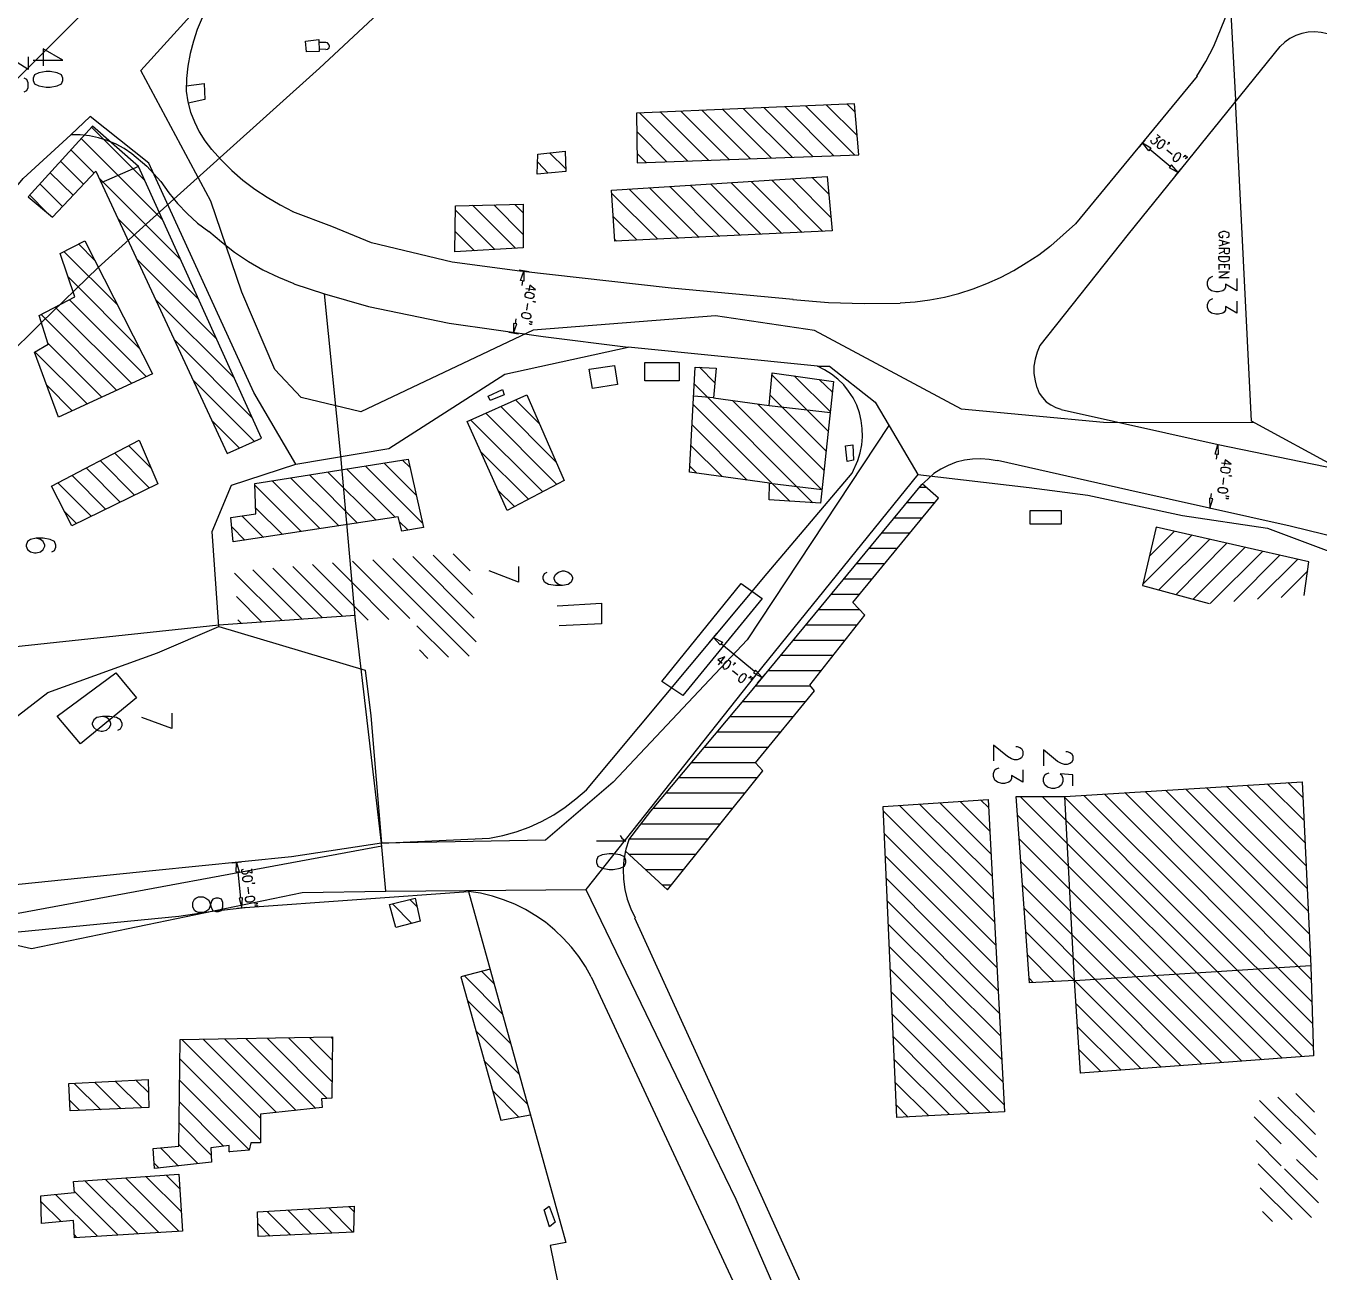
# Model space of a CAD drawing. Header units: metres. Extents: x 0 to 1000, y 0 to 1134.
# Drawn here: x 278.1 to 512.9, y 413.8 to 640.1 of the extents above; entities that cross this region are included whole.
import ezdxf

# ---------------------------------------------------------------- set-up
doc = ezdxf.new("R2010")
doc.units = ezdxf.units.M
for name, color, linetype in [('PLOTS_FINAL', 1, 'Continuous'), ('PLOTS_ORIGINAL', 3, 'Continuous'), ('ROADS', 1, 'Continuous')]:
    doc.layers.add(name, color=color, linetype=linetype)

msp = doc.modelspace()

# ---------------------------------------------------------------- linework, layer by layer
at = {"layer": 'PLOTS_FINAL', "color": 1}
for points in [[(727.58, 1043.54), (699.25, 1011.35), (677.54, 986.9), (664.2, 972.23), (637.98, 945.5), (608.39, 916.29), (596.51, 905.05), (573.84, 883.84), (541.77, 853.55), (511.04, 824.34), (492.24, 806.25), (446.78, 773.54), (409.69, 745.73), (371.34, 717.47), (343.85, 697.66), (314.25, 668.32), (273.17, 627.24), (264.53, 619.11)], [(498.72, 777.42), (456.88, 742.3), (431.6, 721.47), (403.85, 698.61), (348.99, 648.89), (331.4, 632.45), (304.92, 608.63), (291.2, 596.25), (280.85, 586.22), (274.25, 579.68), (252.66, 559.74), (243.71, 551.48)], [(490.72, 630.99), (492.31, 633.65), (493.77, 636.45), (495.8, 641.34), (496.44, 643.37), (496.88, 645.4), (497.13, 647.5), (497.26, 649.59), (497.2, 651.69), (496.94, 653.78), (496.5, 655.88)], [(311.14, 643.62), (310.06, 641.59), (309.17, 639.49), (308.48, 637.34), (307.9, 635.11), (307.46, 632.83), (307.21, 630.54), (307.14, 628.25), (307.46, 626.35), (307.97, 624.44), (308.67, 622.67), (309.56, 620.89), (310.57, 619.24), (311.78, 617.65)], [(517.45, 637.02), (516.5, 637.72), (515.49, 638.29), (514.41, 638.67), (513.26, 638.92), (512.12, 639.05), (510.91, 638.99), (509.77, 638.73), (508.69, 638.35), (507.61, 637.84), (506.66, 637.14), (505.83, 636.38)], [(332.54, 635.81), (332.86, 635.87), (333.11, 636.13), (333.18, 636.45), (333.05, 636.76), (332.86, 637.02), (332.48, 637.08)], [(278.5, 634.48), (278.5, 632.19), (276.47, 633.46), (276.47, 632.83), (276.22, 632.45), (275.96, 632.19), (275.2, 632), (274.69, 632), (273.93, 632.19), (273.42, 632.64), (273.17, 633.27), (273.17, 633.84), (273.42, 634.48), (273.68, 634.67), (274.19, 634.86)], [(505.77, 636.38), (478.21, 602.28), (462.21, 582.09)], [(277.74, 628.13), (278.25, 628.38), (278.5, 628.95), (278.5, 629.78), (278.25, 630.41), (277.74, 630.6)], [(307.14, 629.21), (310.44, 629.65), (310.57, 626.73), (307.52, 626.1)], [(490.78, 630.99), (468.69, 604.19), (464.18, 600.19)], [(225.16, 550.21), (237.17, 560.63), (249.36, 576.5), (273.68, 607.74), (277.55, 612.38), (286.25, 620.32)], [(297.3, 616.89), (295.9, 617.84), (294.44, 618.67), (292.85, 619.3), (291.27, 619.81), (289.62, 620.13), (287.9, 620.32), (286.25, 620.32)], [(483.48, 620.38), (484.05, 619.94), (483.29, 619.68), (483.42, 619.56), (483.48, 619.36), (483.48, 619.24), (483.35, 619.05), (483.29, 618.92), (483.04, 618.73), (482.85, 618.67), (482.66, 618.73), (482.47, 618.86), (482.4, 619.11), (482.4, 619.17), (482.4, 619.36)], [(311.78, 617.71), (313.56, 615.75), (315.46, 613.84), (317.49, 612.13), (319.65, 610.47), (321.87, 609.01), (324.22, 607.62), (326.57, 606.41)], [(485.7, 618.86), (485.58, 618.86), (485.64, 618.98), (485.7, 618.98), (485.7, 618.86), (485.58, 618.73), (485.45, 618.67), (485.32, 618.6)], [(297.3, 616.95), (300.03, 614.67), (302.57, 611.87)], [(488.63, 616.51), (488.5, 616.51), (488.5, 616.57), (488.63, 616.63), (488.63, 616.51), (488.5, 616.38), (488.31, 616.32), (488.24, 616.25)], [(488.94, 616.25), (488.82, 616.25), (488.82, 616.32), (488.94, 616.38), (488.94, 616.25), (488.82, 616.13), (488.63, 616.06), (488.56, 616)], [(302.57, 611.87), (304.03, 609.78), (305.62, 607.87), (307.33, 606.03), (309.24, 604.32), (311.27, 602.79)], [(417.38, 590.41), (395.22, 592.5), (367.78, 595.55), (355.47, 597.2), (340.8, 600.7), (333.62, 603.68), (326.57, 606.35)], [(311.27, 602.85), (313.56, 600.89), (315.97, 599.04), (318.51, 597.33), (321.11, 595.81), (323.91, 594.47), (326.7, 593.33)], [(496.12, 601.71), (496.31, 601.78), (496.5, 601.9), (496.56, 602.03), (496.56, 602.35), (496.5, 602.47), (496.31, 602.6), (496.12, 602.66), (495.86, 602.79), (495.42, 602.79), (495.17, 602.66), (494.98, 602.6), (494.85, 602.47), (494.72, 602.35), (494.72, 602.03), (494.85, 601.9), (494.98, 601.78), (495.17, 601.71), (495.42, 601.71), (495.42, 602.03)], [(494.72, 601.27), (496.56, 600.7), (494.72, 600.12)], [(436.81, 589.84), (439.54, 590.03), (442.21, 590.35), (444.87, 590.85), (447.48, 591.55), (450.08, 592.38), (452.56, 593.33), (455.03, 594.41), (457.45, 595.68), (459.73, 597.08), (462.02, 598.54), (464.11, 600.19)], [(494.72, 599.74), (496.56, 599.74), (496.56, 599.11), (496.5, 598.85), (496.44, 598.79), (496.25, 598.73), (496.05, 598.73), (495.86, 598.79), (495.8, 598.85), (495.74, 599.11), (495.74, 599.74)], [(494.72, 596.76), (496.56, 596.76), (496.56, 595.87)], [(497.96, 594.22), (497.96, 592), (495.93, 593.2), (495.93, 592.63), (495.67, 592.19), (495.42, 592), (494.66, 591.81), (494.15, 591.81), (493.39, 592), (492.88, 592.38), (492.63, 593.01), (492.63, 593.65), (492.88, 594.22), (493.13, 594.41), (493.64, 594.66)], [(494.72, 595.43), (496.56, 595.43), (494.72, 594.41), (496.56, 594.41)], [(326.7, 593.27), (332.29, 591.49), (340.29, 589.14), (354.96, 586.15), (371.98, 583.74)], [(368.86, 592.44), (370.58, 592.19), (369.56, 593.01), (369.37, 592)], [(342.64, 491.67), (337.94, 532.12), (335.27, 562.02), (332.29, 591.49)], [(370.52, 589.96), (370.45, 590.03), (370.52, 590.09), (370.58, 590.03), (370.52, 589.96), (370.32, 590.03), (370.2, 590.09), (370.13, 590.15)], [(417.31, 590.41), (423.79, 589.9), (430.27, 589.71), (436.81, 589.77)], [(497.96, 590.15), (497.96, 587.93), (495.93, 589.14), (495.93, 588.5), (495.67, 588.12), (495.42, 587.93), (494.66, 587.74), (494.15, 587.74), (493.39, 587.93), (492.88, 588.31), (492.63, 588.95), (492.63, 589.52), (492.88, 590.15), (493.13, 590.35), (493.64, 590.6)], [(369.82, 585.9), (369.75, 585.96), (369.88, 586.03), (369.94, 585.96), (369.82, 585.9), (369.69, 585.9), (369.5, 586.03), (369.44, 586.09)], [(369.88, 586.28), (369.82, 586.34), (369.94, 586.41), (370.01, 586.34), (369.88, 586.28), (369.75, 586.34), (369.56, 586.41), (369.5, 586.47)], [(462.21, 582.09), (461.7, 580.88), (461.32, 579.61), (461.13, 578.34), (461.13, 577.01), (461.32, 575.68), (461.64, 574.41)], [(429.13, 561.2), (429.57, 562.6), (429.89, 564.06), (430.01, 565.52), (429.95, 566.98), (429.76, 568.44), (429.44, 569.83), (428.94, 571.23), (428.3, 572.57), (427.47, 573.77), (426.59, 574.91), (425.51, 575.99), (424.36, 576.88), (423.09, 577.65), (421.82, 578.34)], [(461.7, 574.41), (462.08, 573.45), (462.65, 572.63), (463.35, 571.87), (464.18, 571.3), (465.07, 570.79), (466.02, 570.53)], [(466.08, 570.47), (494.59, 564.12), (516.06, 559.67)], [(454.46, 561.14), (453, 561.39), (451.48, 561.52), (449.95, 561.45), (448.49, 561.26), (447.03, 560.88), (445.57, 560.31), (444.24, 559.61), (442.97, 558.85), (441.83, 557.83), (440.75, 556.82)], [(495.17, 560.75), (496.94, 560.5), (495.86, 561.33), (495.67, 560.31)], [(379.85, 501.38), (412.68, 540.69), (428.11, 558.91), (429.13, 561.2)], [(535.3, 541.83), (529.14, 543.99), (507.68, 549.26), (478.34, 555.8), (454.53, 561.2)], [(386.9, 490.27), (394.58, 483.22), (411.92, 504.81), (410.58, 506.27), (421.25, 519.35), (420.43, 520.37), (430.4, 533.13), (428.24, 535.42), (443.79, 554.34), (440.81, 556.94)], [(440.68, 556.82), (409, 518.4), (391.47, 497.51), (387.47, 492.3)], [(496.88, 558.34), (496.82, 558.4), (496.94, 558.47), (497.01, 558.34), (496.88, 558.34), (496.75, 558.34), (496.56, 558.4), (496.5, 558.47)], [(496.44, 554.59), (496.37, 554.66), (496.44, 554.72), (496.5, 554.66), (496.44, 554.59), (496.25, 554.66), (496.12, 554.72), (495.99, 554.79)], [(496.37, 554.21), (496.31, 554.28), (496.37, 554.34), (496.44, 554.28), (496.37, 554.21), (496.18, 554.21), (496.05, 554.34), (495.99, 554.4)], [(510.22, 536.69), (511.04, 542.78), (483.29, 549.07), (480.81, 538.47), (492.94, 535.23)], [(330.13, 542.28), (337.75, 534.66), (340.23, 532.18)], [(367.53, 541.96), (367.53, 539.1), (362.2, 541.13)], [(374.52, 534.78), (382.58, 535.29), (382.58, 531.54), (374.9, 531.16)], [(337.88, 533.07), (313.11, 531.29), (256.91, 525.32), (259.52, 496.49)], [(403.85, 524.11), (405, 525.51), (403.73, 525.07), (404.49, 524.37)], [(406.84, 524.31), (406.77, 524.31), (406.77, 524.43), (406.84, 524.43), (406.84, 524.31), (406.71, 524.18), (406.58, 524.11), (406.46, 524.05)], [(409.69, 521.96), (409.63, 521.89), (409.63, 522.02), (409.69, 522.02), (409.69, 521.96), (409.63, 521.77), (409.44, 521.7), (409.31, 521.7)], [(410.01, 521.64), (409.95, 521.64), (409.95, 521.77), (410.01, 521.77), (410.01, 521.64), (409.95, 521.51), (409.76, 521.45), (409.63, 521.45)], [(294.76, 512.24), (295.27, 512.43), (295.52, 513.07), (295.52, 513.45), (295.27, 514.08), (294.51, 514.53), (293.24, 514.72), (291.97, 514.72), (290.95, 514.53), (290.38, 514.08), (290.12, 513.45), (290.12, 513.26), (290.38, 512.68), (290.95, 512.24), (291.71, 512.05), (291.97, 512.05), (292.73, 512.24), (293.24, 512.68), (293.49, 513.26), (293.49, 513.45), (293.24, 514.08), (292.73, 514.53), (291.97, 514.72)], [(457.83, 509.26), (458.08, 509.26), (458.59, 509.07), (458.84, 508.87), (459.1, 508.43), (459.1, 507.67), (458.84, 507.22), (458.59, 507.03), (458.08, 506.84), (457.57, 506.84), (457.07, 507.03), (456.3, 507.41), (453.76, 509.51), (453.76, 506.65)], [(459.1, 505), (459.1, 502.78), (457.07, 503.99), (457.07, 503.35), (456.81, 502.97), (456.56, 502.78), (455.8, 502.52), (455.29, 502.52), (454.53, 502.78), (454.02, 503.16), (453.76, 503.79), (453.76, 504.37), (454.02, 505), (454.27, 505.19), (454.78, 505.38)], [(362.26, 492.62), (364.67, 493.06), (367.09, 493.76), (369.44, 494.59), (371.72, 495.6), (373.94, 496.81), (375.98, 498.21), (377.94, 499.73), (379.85, 501.38)], [(342.64, 491.67), (326.32, 489.19), (301.05, 486.65), (274.44, 483.92), (262.18, 482.84), (256.85, 482.33)], [(387.53, 492.3), (387.03, 490.59), (386.64, 488.75), (386.52, 486.97), (386.58, 485.13), (386.83, 483.28), (387.28, 481.51), (387.91, 479.79), (388.68, 478.14)], [(319.02, 487.03), (319.08, 486.27), (318.38, 486.59), (318.38, 486.4), (318.32, 486.27), (318.25, 486.21), (318, 486.08), (317.87, 486.08), (317.62, 486.08), (317.43, 486.21), (317.3, 486.4), (317.3, 486.59), (317.3, 486.84), (317.43, 486.9), (317.56, 486.97)], [(319.59, 484.36), (319.52, 484.43), (319.59, 484.49), (319.65, 484.43), (319.59, 484.36), (319.4, 484.36), (319.27, 484.36), (319.14, 484.43)], [(269.17, 474.84), (305.81, 478.46), (311.97, 479.35), (317.87, 479.98), (358.45, 482.9)], [(358.45, 482.9), (376.1, 419.15), (373.25, 418.64), (382.96, 371.02), (354.07, 369.17), (349.31, 367.14), (323.02, 365.94)], [(380.74, 467.41), (379.66, 469.31), (378.45, 471.09), (377.12, 472.81), (375.66, 474.46), (374.13, 475.92), (372.42, 477.32), (370.64, 478.52), (368.8, 479.66), (366.83, 480.62), (364.8, 481.38), (362.77, 482.08), (360.61, 482.59), (358.51, 482.9)], [(320.03, 480.62), (319.91, 480.68), (320.03, 480.81), (320.1, 480.74), (320.03, 480.62), (319.84, 480.62), (319.65, 480.68), (319.59, 480.74)], [(320.1, 480.24), (319.97, 480.3), (320.03, 480.36), (320.16, 480.3), (320.1, 480.24), (319.91, 480.24), (319.72, 480.3), (319.65, 480.3)], [(388.61, 478.14), (411.54, 427.85), (436.36, 372.92), (457.76, 324.41)], [(459.67, 475.6), (468.5, 466.77), (484.24, 451.03)], [(362.39, 468.81), (357.05, 467.41), (364.29, 441.37), (369.69, 442.33)], [(380.74, 467.41), (408.93, 406.89), (426.78, 368.16), (438.78, 341.93), (444.11, 329.42), (463.67, 283.13), (486.72, 229.67), (504.25, 187.69), (507.74, 179.88)]]:
    msp.add_lwpolyline(points, dxfattribs=at)
for points in [[(331.27, 637.65), (331.34, 635.49), (329.05, 635.43), (328.86, 637.34)], [(388.93, 624.25), (389.06, 615.24), (429.32, 616.7), (428.55, 625.97)], [(290.76, 613.71), (314.64, 562.47), (320.86, 565.26), (298.51, 614.6), (290.19, 621.9), (278.5, 609.08), (282.89, 605.39)], [(482.34, 617.97), (481.96, 617.46), (480.81, 618.86)], [(484.69, 619.36), (484.5, 619.43), (484.24, 619.3), (483.93, 619.05), (483.74, 618.86), (483.55, 618.48), (483.48, 618.16), (483.61, 617.97), (483.67, 617.9), (483.93, 617.84), (484.18, 617.97), (484.5, 618.22), (484.62, 618.41), (484.88, 618.79), (484.94, 619.11), (484.82, 619.3)], [(375.98, 617.4), (376.1, 613.65), (370.9, 613.21), (371.02, 616.82)], [(487.61, 617.02), (487.42, 617.08), (487.1, 616.95), (486.78, 616.7), (486.66, 616.44), (486.4, 616.13), (486.4, 615.81), (486.47, 615.62), (486.59, 615.55), (486.78, 615.49), (487.04, 615.55), (487.36, 615.87), (487.55, 616.06), (487.74, 616.44), (487.8, 616.7), (487.74, 616.89)], [(486.09, 614.86), (485.7, 614.41), (487.29, 613.52)], [(423.6, 612.76), (424.49, 602.92), (384.99, 601.01), (384.42, 610.28)], [(368.36, 607.74), (368.36, 599.81), (355.97, 599.11), (356.1, 607.43)], [(288.79, 601.08), (301.05, 576.95), (283.96, 569.07), (279.65, 580.88), (282.12, 582.34), (280.47, 587.55), (286.95, 590.92), (284.28, 598.79)], [(494.72, 598.22), (496.56, 598.22), (496.56, 597.77), (496.5, 597.52), (496.31, 597.39), (496.12, 597.33), (495.86, 597.27), (495.42, 597.27), (495.17, 597.33), (494.98, 597.39), (494.85, 597.52), (494.72, 597.77)], [(368.48, 593.77), (367.91, 593.9), (368.48, 595.55)], [(370.45, 591.11), (370.39, 591.3), (370.13, 591.49), (369.75, 591.62), (369.5, 591.68), (369.05, 591.68), (368.8, 591.55), (368.67, 591.36), (368.67, 591.23), (368.67, 591.04), (368.93, 590.85), (369.31, 590.73), (369.56, 590.66), (370.01, 590.66), (370.26, 590.79), (370.39, 590.98)], [(369.82, 587.42), (369.75, 587.61), (369.56, 587.81), (369.12, 587.93), (368.86, 588), (368.48, 588), (368.17, 587.87), (368.04, 587.68), (368.04, 587.55), (368.1, 587.36), (368.29, 587.17), (368.74, 587.04), (368.99, 586.98), (369.44, 586.98), (369.69, 587.11), (369.82, 587.3)], [(367.21, 586.03), (366.64, 586.09), (366.64, 584.31)], [(384.93, 578.47), (385.5, 574.98), (380.93, 574.28), (380.36, 577.77)], [(396.68, 578.98), (396.68, 575.68), (390.45, 575.68), (390.45, 578.98)], [(424.74, 575.55), (422.39, 553.45), (413.06, 554.02), (413.12, 557.07), (398.58, 559.1), (399.6, 578.15), (403.41, 577.96), (402.96, 572.57), (413.06, 571.17), (413.57, 577.14)], [(369.05, 573.14), (375.79, 557.58), (365.44, 552.12), (358.2, 568.25)], [(364.61, 574.09), (364.93, 573.14), (362.39, 572.06), (362.01, 572.88)], [(298.63, 564.88), (302, 556.94), (286.38, 549.32), (282.69, 556.56)], [(428.24, 564.06), (428.36, 561.26), (427.22, 561.01), (426.9, 563.87)], [(494.59, 562.28), (494.02, 562.34), (494.53, 564.12)], [(347.46, 561.45), (350.26, 549.01), (346.32, 548.37), (345.69, 550.98), (315.71, 546.4), (315.27, 550.85), (319.84, 551.48), (319.65, 557.01)], [(496.82, 559.42), (496.75, 559.61), (496.5, 559.8), (496.05, 559.93), (495.8, 559.93), (495.42, 559.93), (495.1, 559.87), (495.04, 559.67), (494.98, 559.48), (495.04, 559.29), (495.29, 559.1), (495.74, 559.04), (495.99, 558.98), (496.37, 558.98), (496.69, 559.1), (496.75, 559.29)], [(493.58, 554.21), (493.01, 554.34), (493.07, 552.5)], [(496.31, 555.74), (496.25, 555.93), (495.99, 556.12), (495.61, 556.25), (495.36, 556.25), (494.91, 556.25), (494.66, 556.12), (494.53, 555.93), (494.53, 555.8), (494.59, 555.61), (494.85, 555.42), (495.23, 555.29), (495.48, 555.29), (495.93, 555.29), (496.18, 555.42), (496.31, 555.61)], [(466.08, 552.12), (466.08, 549.64), (460.43, 549.64), (460.43, 552.12)], [(407.98, 538.85), (411.79, 536.12), (397.38, 518.53), (393.57, 521.07)], [(404.55, 528.18), (404.17, 527.73), (402.96, 529.07)], [(405.82, 524.81), (405.63, 524.88), (405.38, 524.75), (405.06, 524.5), (404.87, 524.31), (404.68, 523.92), (404.61, 523.67), (404.74, 523.48), (404.81, 523.35), (405, 523.29), (405.31, 523.42), (405.63, 523.67), (405.76, 523.86), (406.01, 524.24), (406.08, 524.56), (405.95, 524.75)], [(294.38, 522.65), (298.13, 518.08), (287.97, 509.76), (283.77, 514.78)], [(408.74, 522.4), (408.49, 522.46), (408.23, 522.4), (407.92, 522.08), (407.73, 521.89), (407.54, 521.51), (407.47, 521.26), (407.6, 521.07), (407.66, 521), (407.92, 520.88), (408.17, 521), (408.49, 521.32), (408.68, 521.51), (408.87, 521.89), (408.93, 522.15), (408.81, 522.34)], [(410.58, 523.1), (410.2, 522.65), (411.79, 521.77)], [(460.3, 466.33), (457.89, 500.18), (466.72, 500.18), (509.83, 502.84), (511.42, 469.38), (511.87, 453.06), (469.58, 449.95), (468.5, 466.77)], [(452.81, 499.6), (455.8, 442.9), (436.24, 441.88), (433.76, 498.33)], [(316.79, 486.46), (316.22, 486.4), (316.29, 488.17)], [(319.21, 485.38), (319.08, 485.57), (318.83, 485.7), (318.38, 485.7), (318.13, 485.7), (317.75, 485.57), (317.49, 485.38), (317.43, 485.19), (317.43, 485.06), (317.56, 484.87), (317.81, 484.74), (318.25, 484.74), (318.51, 484.74), (318.95, 484.87), (319.14, 485.06), (319.21, 485.25)], [(317.37, 481.76), (316.79, 481.7), (317.3, 479.92)], [(319.65, 481.7), (319.52, 481.89), (319.27, 482.01), (318.83, 482.01), (318.57, 481.95), (318.19, 481.89), (317.94, 481.7), (317.87, 481.51), (317.87, 481.38), (318, 481.19), (318.25, 481.06), (318.7, 481.06), (318.95, 481.06), (319.4, 481.19), (319.59, 481.38), (319.65, 481.57)], [(348.73, 481.7), (349.69, 477.51), (345.24, 476.36), (344.1, 480.55)], [(333.75, 456.49), (333.62, 445.37), (331.72, 445.25), (331.84, 443.66), (320.67, 442.45), (320.67, 437.25), (318.89, 437.25), (318.64, 435.91), (314.95, 435.66), (314.95, 436.8), (311.65, 436.36), (311.78, 433.75), (301.43, 432.61), (301.17, 436.23), (305.81, 436.68), (306.06, 456.04)], [(300.28, 448.74), (300.41, 443.66), (286.12, 443.09), (285.87, 448.04)], [(305.81, 431.6), (306.51, 421.24), (286.89, 420.04), (286.7, 423.15), (280.92, 422.64), (280.79, 427.66), (286.89, 428.23), (286.7, 430.26)], [(337.69, 425.75), (337.56, 421.05), (320.22, 420.23), (320.1, 424.74)], [(373.06, 425.75), (374.2, 422.83), (373.18, 422.01), (372.17, 425.12)]]:
    msp.add_lwpolyline(points, close=True, dxfattribs=at)
at = {"layer": 'PLOTS_ORIGINAL', "color": 3}
for points in [[(492.56, 714.36), (496.18, 655.88), (497.71, 626.67)], [(370.2, 584.88), (338.89, 570.03), (328.03, 572.63), (323.27, 577.71), (317.3, 591.74), (311.65, 608.32), (298.95, 632), (314.51, 649.21)], [(279.39, 633.91), (284.79, 633.91), (281.23, 635.94), (281.23, 632.89)], [(539.17, 546.09), (532.5, 553.26), (516.69, 559.61), (500.63, 568.31), (497.71, 626.67)], [(313.11, 531.04), (311.9, 548.31), (315.4, 556.69), (327.08, 560.5), (319.46, 573.52), (300.41, 615.17), (289.74, 623.68), (286.25, 620.32)], [(421.25, 584.82), (403.28, 587.49), (370.2, 584.88)], [(327.08, 560.5), (343.97, 563.36), (365.05, 576.88), (387.41, 581.77)], [(421.82, 578.34), (423.98, 578.34), (432.3, 571.8), (434.84, 567.49), (440.05, 558.66), (460.24, 556.31), (470.91, 554.91)], [(501.13, 568.06), (473.77, 568.12), (447.99, 570.53)], [(434.78, 567.55), (409.06, 528.62), (384.74, 502.78), (372.42, 492.24), (356.04, 491.92), (342.64, 491.67)], [(440.05, 558.66), (410.65, 522.27), (379.72, 483.28), (396.99, 447.6), (406.96, 427.02), (431.03, 371.78), (436.36, 372.92)], [(470.91, 554.91), (488.12, 551.23), (503.55, 548.88), (524.82, 540.94)], [(282.76, 544.63), (283.27, 544.82), (283.52, 545.45), (283.52, 545.83), (283.27, 546.47), (282.5, 546.85), (281.23, 547.1), (279.96, 547.1), (278.88, 546.85), (278.38, 546.47), (278.12, 545.83), (278.12, 545.64), (278.38, 545.01), (278.88, 544.63), (279.65, 544.43), (279.96, 544.43), (280.73, 544.63), (281.23, 545.01), (281.49, 545.64), (281.49, 545.83), (281.23, 546.47), (280.73, 546.85), (279.96, 547.1)], [(375.53, 538.47), (374.77, 538.66), (374.26, 539.1), (374.01, 539.67), (374.01, 539.93), (374.26, 540.5), (374.77, 540.94), (375.53, 541.13), (375.79, 541.13), (376.55, 540.94), (377.06, 540.5), (377.31, 539.93), (377.31, 539.67), (377.06, 539.1), (376.55, 538.66), (375.53, 538.47), (374.26, 538.47), (372.99, 538.66), (372.23, 539.1), (371.98, 539.67), (371.98, 540.12), (372.23, 540.69), (372.74, 540.94)], [(259.52, 496.49), (261.87, 496.37), (265.99, 506.72), (282.06, 519.03), (301.94, 526.27), (313.11, 531.04), (339.65, 523.1), (340.73, 514.84), (342.64, 491.67)], [(304.54, 515.29), (304.54, 512.49), (299.14, 514.53)], [(466.91, 508.37), (467.16, 508.37), (467.67, 508.18), (467.92, 507.99), (468.18, 507.54), (468.18, 506.78), (467.92, 506.33), (467.67, 506.14), (467.16, 505.95), (466.65, 505.95), (466.15, 506.14), (465.38, 506.53), (462.84, 508.62), (462.84, 505.76)], [(468.18, 502.08), (468.18, 504.11), (465.89, 504.3), (466.15, 504.11), (466.4, 503.48), (466.4, 502.91), (466.15, 502.27), (465.64, 501.89), (464.88, 501.64), (464.37, 501.64), (463.61, 501.89), (463.1, 502.27), (462.84, 502.91), (462.84, 503.48), (463.1, 504.11), (463.35, 504.3), (463.86, 504.49)], [(263.01, 476.24), (279.08, 472.55), (328.22, 482.71), (343.4, 482.97), (342.64, 491.67)], [(386.01, 493.06), (386.26, 492.62), (387.03, 492.05), (381.69, 492.05)]]:
    msp.add_lwpolyline(points, dxfattribs=at)
for points in [[(284.79, 630.6), (284.54, 631.24), (283.77, 631.62), (282.5, 631.87), (281.74, 631.87), (280.41, 631.62), (279.65, 631.24), (279.39, 630.6), (279.39, 630.22), (279.65, 629.59), (280.41, 629.21), (281.74, 629.02), (282.5, 629.02), (283.77, 629.21), (284.54, 629.59), (284.79, 630.22)], [(387.03, 488.55), (386.77, 489.19), (386.01, 489.57), (384.74, 489.76), (383.98, 489.76), (382.71, 489.57), (381.95, 489.19), (381.69, 488.55), (381.69, 488.17), (381.95, 487.54), (382.71, 487.16), (383.98, 486.9), (384.74, 486.9), (386.01, 487.16), (386.77, 487.54), (387.03, 488.17)], [(313.81, 480.93), (313.56, 481.51), (313.05, 481.7), (312.54, 481.7), (312.03, 481.51), (311.78, 481.13), (311.52, 480.3), (311.27, 479.66), (310.76, 479.28), (310.25, 479.09), (309.43, 479.09), (308.92, 479.28), (308.67, 479.47), (308.41, 480.11), (308.41, 480.93), (308.67, 481.51), (308.92, 481.7), (309.43, 481.95), (310.25, 481.95), (310.76, 481.7), (311.27, 481.32), (311.52, 480.68), (311.78, 479.86), (312.03, 479.47), (312.54, 479.28), (313.05, 479.28), (313.56, 479.47), (313.81, 480.11)]]:
    msp.add_lwpolyline(points, close=True, dxfattribs=at)
at = {"layer": 'ROADS', "color": 1}
for p, q in [((331.34, 637.14), (332.54, 637.14)), ((332.54, 635.81), (331.34, 635.87)), ((400.87, 624.76), (409.63, 616)), ((404.61, 624.95), (413.44, 616.13)), ((408.36, 625.08), (417.25, 616.25)), ((412.11, 625.27), (421, 616.38)), ((415.92, 625.4), (424.81, 616.51)), ((419.66, 625.59), (428.62, 616.63)), ((423.41, 625.78), (429, 620.19)), ((427.22, 625.91), (428.68, 624.44)), ((389.57, 624.25), (398.26, 615.55)), ((393.31, 624.44), (402.07, 615.68)), ((397.06, 624.57), (405.82, 615.81)), ((290, 621.71), (299.65, 612.06)), ((388.99, 620.95), (394.45, 615.43)), ((288.09, 619.68), (302.89, 604.89)), ((481.26, 619.36), (480.24, 618.16)), ((482.15, 617.71), (485.89, 614.67)), ((284.35, 615.55), (288.54, 611.36)), ((286.25, 617.59), (290.44, 613.4)), ((371.02, 615.36), (372.93, 613.4)), ((373.18, 617.08), (376.1, 614.16)), ((389.06, 616.95), (390.71, 615.3)), ((485.26, 617.59), (486.21, 616.82)), ((282.5, 613.46), (286.63, 609.4)), ((298.51, 614.6), (291.71, 611.62)), ((487.74, 614.09), (486.72, 612.82)), ((280.6, 611.43), (284.66, 607.36)), ((291.33, 612.51), (306.13, 597.71)), ((391.34, 610.73), (400.3, 601.71)), ((395.03, 610.98), (404.04, 601.9)), ((398.71, 611.17), (407.79, 602.09)), ((402.39, 611.43), (411.54, 602.28)), ((406.08, 611.68), (415.28, 602.47)), ((409.76, 611.87), (419.03, 602.6)), ((413.5, 612.13), (422.78, 602.79)), ((417.19, 612.38), (424.3, 605.27)), ((420.87, 612.57), (423.92, 609.52)), ((278.76, 609.4), (281.87, 606.22)), ((384.49, 609.71), (392.8, 601.39)), ((387.6, 610.47), (396.55, 601.52)), ((356.1, 606.66), (363.21, 599.49)), ((359.15, 607.55), (366.96, 599.74)), ((363.02, 607.62), (368.36, 602.22)), ((366.83, 607.68), (368.36, 606.16)), ((294.76, 605.14), (309.43, 590.47)), ((384.74, 605.52), (389.06, 601.2)), ((356.04, 602.79), (359.53, 599.3)), ((384.99, 601.33), (385.31, 601.01)), ((284.98, 599.17), (294.57, 589.58)), ((287.65, 600.51), (290.51, 597.58)), ((495.74, 599.24), (494.72, 598.73)), ((495.36, 601.08), (495.36, 600.38)), ((298.19, 597.77), (312.67, 583.3)), ((494.72, 596.76), (494.72, 595.87)), ((495.74, 596.76), (495.74, 596.19)), ((285.68, 594.6), (298.63, 581.58)), ((369.44, 595.43), (367.66, 595.74)), ((368.23, 593.84), (368.1, 592.95)), ((285.93, 590.41), (299.9, 576.44)), ((301.62, 590.41), (315.97, 576.12)), ((369.18, 589.71), (368.99, 588.5)), ((280.79, 587.74), (294.51, 573.96)), ((283.33, 589.08), (297.24, 575.23)), ((366.96, 586.03), (367.09, 586.92)), ((447.99, 570.53), (421.25, 584.82)), ((282.12, 582.47), (291.84, 572.69)), ((305.05, 583.11), (319.21, 568.88)), ((367.53, 584.12), (365.75, 584.44)), ((371.98, 583.74), (387.41, 581.77)), ((279.71, 580.95), (289.17, 571.49)), ((421.82, 578.34), (387.41, 581.77)), ((400.36, 578.15), (403.22, 575.23)), ((308.48, 575.74), (319.52, 564.69)), ((413.57, 576.69), (423.79, 566.47)), ((417.57, 576.57), (424.17, 570.03)), ((422.14, 575.93), (424.55, 573.58)), ((281.87, 574.85), (286.44, 570.22)), ((399.41, 575.11), (421, 553.52)), ((413.19, 573.14), (423.41, 562.91)), ((364.29, 570.98), (374.39, 560.88)), ((366.96, 572.18), (371.34, 567.87)), ((399.22, 571.36), (416.87, 553.77)), ((402.96, 572.57), (399.34, 572.88)), ((406.39, 572.06), (422.65, 555.8)), ((410.96, 571.42), (423.03, 559.36)), ((413.06, 571.17), (424.17, 569.9)), ((311.9, 568.37), (316.86, 563.42)), ((358.89, 568.5), (371.91, 555.48)), ((361.56, 569.77), (374.45, 556.88)), ((399.03, 567.68), (409.06, 557.64)), ((296.73, 563.87), (300.73, 559.87)), ((398.84, 563.93), (404.49, 558.28)), ((294.19, 562.53), (300.47, 556.25)), ((360.55, 562.91), (369.31, 554.15)), ((494.34, 562.34), (494.21, 561.45)), ((288.98, 559.87), (295.2, 553.64)), ((291.58, 561.2), (297.81, 554.91)), ((332.92, 559.1), (341.69, 550.34)), ((336.29, 559.67), (345.12, 550.91)), ((339.72, 560.18), (350.07, 549.83)), ((343.08, 560.75), (348.93, 554.91)), ((346.45, 561.26), (347.85, 559.93)), ((398.65, 560.18), (399.92, 558.91)), ((283.84, 557.13), (289.93, 551.1)), ((286.44, 558.47), (292.54, 552.37)), ((319.65, 556.69), (328.03, 548.31)), ((322.76, 557.52), (331.46, 548.82)), ((326.13, 558.02), (334.89, 549.32)), ((329.56, 558.6), (338.26, 549.83)), ((413.12, 557.07), (422.65, 555.93)), ((495.55, 558.02), (495.42, 556.82)), ((363.78, 555.8), (366.77, 552.82)), ((440.3, 556.37), (441.51, 556.37)), ((493.26, 554.28), (493.39, 555.17)), ((284.98, 552.05), (287.27, 549.77)), ((319.84, 552.56), (324.67, 547.74)), ((438.02, 553.58), (443.16, 553.58)), ((317.3, 551.17), (321.24, 547.23)), ((345.88, 550.09), (347.46, 548.56)), ((435.73, 550.78), (440.87, 550.78)), ((315.46, 549.13), (317.81, 546.72)), ((433.44, 548.05), (438.59, 548.05)), ((480.81, 538.66), (489.77, 547.61)), ((482.08, 543.8), (486.59, 548.31)), ((483.29, 548.94), (483.35, 549.07)), ((431.16, 545.26), (436.3, 545.26)), ((483.8, 537.7), (493.01, 546.85)), ((486.91, 536.81), (496.18, 546.15)), ((490.02, 535.99), (499.42, 545.39)), ((333.75, 542.59), (337.37, 538.97)), ((337.37, 542.91), (347.78, 532.5)), ((341.05, 543.16), (358.58, 525.64)), ((344.67, 543.42), (359.85, 528.24)), ((348.35, 543.74), (359.47, 532.56)), ((352.04, 543.99), (359.15, 536.88)), ((355.66, 544.24), (358.77, 541.13)), ((493.13, 535.23), (502.6, 544.69)), ((497.45, 535.61), (505.77, 543.99)), ((501.71, 535.99), (509.01, 543.23)), ((315.97, 540.75), (324.6, 532.12)), ((319.27, 541.32), (328.22, 532.37)), ((322.89, 541.64), (331.91, 532.62)), ((326.51, 541.96), (335.59, 532.88)), ((428.81, 542.47), (434.02, 542.47)), ((506.02, 536.31), (510.85, 541.13)), ((337.37, 538.97), (343.97, 532.31)), ((426.52, 539.67), (431.73, 539.67)), ((316.29, 536.5), (320.92, 531.86)), ((424.24, 536.94), (429.44, 536.94)), ((421.95, 534.15), (429.44, 534.15)), ((316.54, 532.24), (317.24, 531.61)), ((349.05, 531.16), (354.83, 525.45)), ((419.66, 531.35), (429, 531.35)), ((402.14, 528.05), (403.54, 529.77)), ((417.38, 528.56), (426.84, 528.56)), ((349.56, 526.78), (351.08, 525.26)), ((404.36, 527.92), (410.39, 522.91)), ((415.09, 525.83), (424.68, 525.83)), ((406.39, 523.04), (407.35, 522.27)), ((410.9, 520.75), (412.36, 522.46)), ((412.81, 523.04), (422.52, 523.04)), ((410.52, 520.24), (420.49, 520.24)), ((408.17, 517.45), (419.73, 517.45)), ((405.88, 514.72), (417.44, 514.72)), ((403.54, 511.92), (415.22, 511.92)), ((401.19, 509.13), (412.93, 509.13)), ((398.9, 506.33), (410.71, 506.33)), ((396.55, 503.6), (410.9, 503.6)), ((507.23, 502.72), (510.02, 499.92)), ((394.2, 500.81), (408.68, 500.81)), ((470.21, 500.37), (511.74, 458.9)), ((473.96, 500.62), (511.61, 462.9)), ((477.64, 500.87), (511.49, 466.96)), ((481.32, 501.06), (511.36, 471.03)), ((485.01, 501.32), (511.17, 475.16)), ((488.69, 501.51), (510.98, 479.28)), ((492.44, 501.76), (510.79, 483.41)), ((496.12, 502.02), (510.6, 487.54)), ((499.8, 502.21), (510.41, 491.67)), ((503.48, 502.46), (510.22, 495.79)), ((391.91, 498.02), (406.46, 498.02)), ((436.68, 498.52), (453.76, 481.51)), ((440.37, 498.78), (453.57, 485.63)), ((444.05, 499.03), (453.32, 489.76)), ((447.73, 499.29), (453.13, 493.89)), ((451.41, 499.54), (452.94, 498.08)), ((458.65, 500.18), (506.15, 452.68)), ((462.59, 500.18), (509.83, 452.93)), ((466.53, 500.18), (511.8, 454.84)), ((468.5, 466.77), (466.72, 500.18)), ((433.76, 497.57), (454.02, 477.32)), ((458.15, 496.75), (502.53, 452.36)), ((389.69, 495.22), (404.23, 495.22)), ((433.95, 493.44), (454.21, 473.19)), ((342.7, 491.16), (273.42, 478.33)), ((342.64, 491.67), (362.26, 492.62)), ((387.6, 492.49), (402.01, 492.49)), ((458.46, 492.49), (498.85, 452.11)), ((387.47, 489.7), (399.73, 489.7)), ((434.14, 489.32), (454.46, 469.06)), ((315.52, 488.11), (317.18, 488.3)), ((316.54, 486.46), (317.05, 481.7)), ((390.52, 486.9), (397.5, 486.9)), ((458.78, 488.3), (495.23, 451.85)), ((393.57, 484.11), (395.28, 484.11)), ((434.33, 485.25), (454.65, 464.87)), ((459.03, 484.05), (491.55, 451.6)), ((318.38, 483.73), (318.51, 482.52)), ((343.4, 482.97), (379.72, 483.28)), ((358.45, 483.09), (358.45, 482.9)), ((316.48, 479.86), (318.19, 480.05)), ((344.61, 480.68), (348.16, 477.12)), ((347.78, 481.44), (349.12, 480.11)), ((434.52, 481.13), (454.84, 460.74)), ((459.35, 479.86), (487.86, 451.28)), ((434.65, 477), (455.1, 456.61)), ((434.84, 472.93), (455.29, 452.42)), ((459.99, 471.35), (464.75, 466.58)), ((357.69, 467.6), (364.61, 460.61)), ((360.8, 468.43), (363.15, 466.08)), ((435.03, 468.81), (455.54, 448.3)), ((468.5, 466.77), (511.42, 469.5)), ((460.24, 467.16), (461, 466.39)), ((358.26, 463.09), (366.13, 455.22)), ((435.22, 464.68), (455.73, 444.17)), ((435.41, 460.55), (453.19, 442.77)), ((468.75, 462.58), (480.56, 450.77)), ((469, 458.39), (476.88, 450.52)), ((306.38, 456.04), (320.67, 441.76)), ((310.25, 456.11), (323.59, 442.77)), ((314.13, 456.17), (327.14, 443.15)), ((318, 456.23), (330.7, 443.53)), ((321.87, 456.3), (332.8, 445.31)), ((325.75, 456.36), (333.62, 448.42)), ((329.56, 456.42), (333.69, 452.3)), ((333.43, 456.49), (333.75, 456.17)), ((359.78, 457.63), (367.59, 449.82)), ((435.6, 456.49), (449.45, 442.58)), ((469.26, 454.2), (473.26, 450.2)), ((306.06, 452.49), (320.67, 437.82)), ((361.24, 452.23), (369.12, 444.36)), ((435.79, 452.36), (445.76, 442.39)), ((298.06, 448.61), (300.35, 446.39)), ((306, 448.61), (318.64, 435.98)), ((469.51, 450.01), (469.58, 449.95)), ((286.82, 448.04), (291.65, 443.28)), ((290.57, 448.23), (295.39, 443.47)), ((294.32, 448.42), (299.2, 443.6)), ((362.77, 446.77), (367.59, 441.95)), ((435.92, 448.23), (442.02, 442.2)), ((286.06, 444.93), (287.84, 443.15)), ((305.94, 444.74), (313.94, 436.68)), ((436.11, 444.17), (438.27, 441.95)), ((502.09, 444.93), (512.44, 434.64)), ((505.39, 445.57), (512.25, 438.77)), ((508.69, 446.2), (512.06, 442.83)), ((501.13, 442.01), (506.02, 437.06)), ((305.87, 440.87), (311.71, 435.02)), ((364.29, 441.37), (364.29, 441.37)), ((305.81, 436.99), (309.3, 433.5)), ((501.45, 437.69), (506.02, 433.12)), ((302.51, 436.36), (305.75, 433.06)), ((314.95, 435.66), (315.02, 435.66)), ((301.36, 433.56), (302.25, 432.67)), ((501.83, 433.44), (511.55, 423.72)), ((506.6, 432.55), (512.82, 426.39)), ((508.82, 434.26), (512.63, 430.52)), ((288.79, 430.39), (298.44, 420.74)), ((292.47, 430.64), (302.19, 420.99)), ((296.16, 430.9), (305.87, 421.18)), ((299.84, 431.15), (306.32, 424.74)), ((303.52, 431.4), (306, 428.93)), ((283.46, 427.91), (291.08, 420.29)), ((286.89, 428.42), (294.76, 420.55)), ((502.21, 429.12), (507.99, 423.34)), ((280.79, 426.64), (284.47, 422.96)), ((329.3, 425.25), (333.69, 420.86)), ((333.05, 425.44), (337.43, 421.05)), ((336.73, 425.69), (337.62, 424.8)), ((321.87, 424.8), (326.19, 420.48)), ((325.62, 425.05), (329.94, 420.67)), ((502.6, 424.8), (504.44, 422.96)), ((286.82, 420.61), (287.33, 420.1)), ((320.16, 422.64), (322.45, 420.29))]:
    msp.add_line(p, q, dxfattribs=at)

doc.saveas('drawing.dxf')
